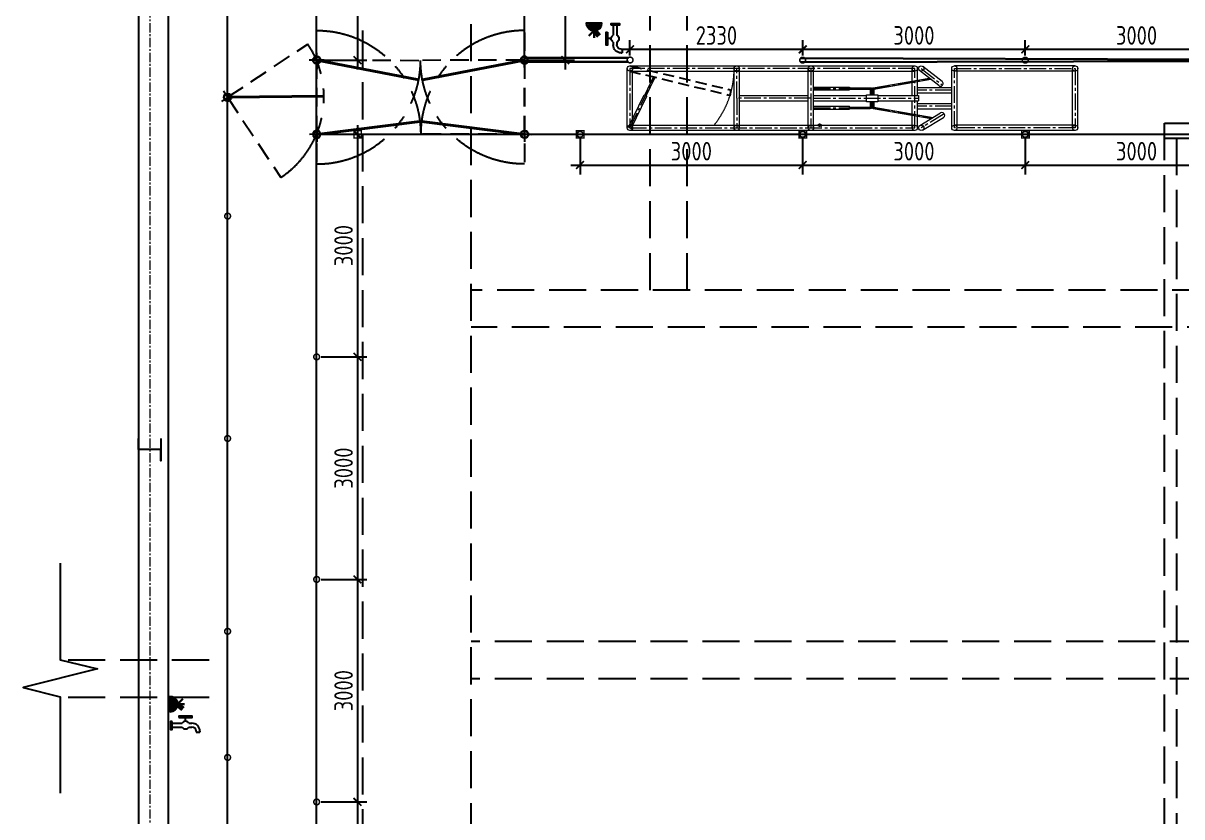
# Model space of a CAD drawing. Header units: millimetres. Extents: x 18087 to 88242, y 6810 to 56435.
# Drawn here: x 22017 to 37632, y 30135 to 40834 of the extents above; entities that cross this region are included whole.
import ezdxf

# ---------------------------------------------------------------- set-up
doc = ezdxf.new("R2010")
doc.units = ezdxf.units.MM
for name, pattern in [('CENTER', [2, 1.25, -0.25, 0.25, -0.25]), ('CENTER2', [1.125, 0.75, -0.125, 0.125, -0.125]), ('GOST2.303 4', [7, 5, -2, 0]), ('HIDDEN', [0.375, 0.25, -0.125])]:
    doc.linetypes.add(name, pattern=pattern)
for name, color, linetype, lineweight in [('_0', 7, 'Continuous', 25), ('axis 2', 40, 'CENTER', 9), ('dim', 4, 'Continuous', 20), ('Leader', 6, 'Continuous', 30)]:
    doc.layers.add(name, color=color, linetype=linetype, lineweight=lineweight)
for name, color, linetype in [('equipments', 4, 'Continuous'), ('sanitary', 4, 'Continuous'), ('Tehnologia', 4, 'Continuous'), ('Tehnologiya', 4, 'Continuous'), ('wall', 5, 'Continuous'), ('water', 4, 'Continuous')]:
    doc.layers.add(name, color=color, linetype=linetype)
doc.styles.add('GOST 2.304', font='CS_Gost2304.shx')
doc.dimstyles.new('SPDS$0', dxfattribs={"dimscale": 100, "dimtxt": 2.5, "dimasz": 1.5, "dimexe": 1.25, "dimexo": 0.625, "dimtad": 1, "dimdec": 0, "dimrnd": 0.001, "dimtxsty": 'GOST 2.304', "dimblk": 'ARCHTICK', "dimcen": 1.5, "dimdle": 1.25, "dimadec": 0, "dimazin": 2, "dimtfac": 0.75, "dimtdec": 0, "dimtmove": 1, "dimatfit": 0, "dimfxl": 1, "dimtolj": 1, "dimarcsym": 0})

# ---------------------------------------------------------------- blocks, each defined once
blk = doc.blocks.new('ring')
at = {"layer": 'Tehnologia', "const_width": 0.0205}
blk.add_lwpolyline([(-0.039, 0, 1), (0.039, 0, 1)], format="xyb", close=True, dxfattribs=at)
blk = doc.blocks.new('*U37')
at = {"layer": 'Tehnologiya', "ltscale": 100, "xscale": -1000, "yscale": 1000, "zscale": 1000, "rotation": 180}
blk.add_blockref('ring', (0, 0), dxfattribs=at)
blk = doc.blocks.new('_DOTBLANK')
at = {"color": 0, "linetype": 'ByBlock'}
blk.add_line((-0.5, 0), (-1, 0), dxfattribs=at)
blk.add_circle((0, 0), 0.5, dxfattribs=at)
blk = doc.blocks.new('A$C1BC315F6')
at = {"layer": 'Tehnologia', "linetype": 'ByBlock', "lineweight": 9, "ltscale": 0.09}
for p, q in [((-425, 829), (-425, 29)), ((-389, 865), (1238, 865)), ((-389, 793), (1238, 793)), ((-353, 829), (-353, 29)), ((1202, 829), (1202, 29)), ((1274, 829), (1274, 29)), ((1666, 859), (1386, 689)), ((1703, 798), (1424, 627)), ((1735, 829), (1735, 465)), ((1771, 865), (5611, 865)), ((5611, 793), (1771, 793)), ((1807, 829), (1807, 465)), ((3135, 829), (3135, 29)), ((3207, 829), (3207, 29)), ((4135, 829), (4135, 29)), ((4207, 829), (4207, 29)), ((5593, 837), (5382, 400)), ((5629, 820), (5418, 383)), ((5575, 829), (5575, 29)), ((5629, 820), (5593, 837)), ((5647, 829), (5647, 29)), ((2322, 551), (1524, 689)), ((2332, 569), (1550, 704)), ((1735, 571), (1274, 572)), ((1735, 499), (1274, 500)), ((2272, 477), (2422, 477)), ((2272, 382), (2272, 477)), ((2322, 569), (2342, 569)), ((2322, 477), (2322, 569)), ((2342, 477), (2342, 569)), ((2355, 569), (2375, 569)), ((2355, 477), (2355, 569)), ((2650, 569), (2375, 569)), ((2375, 477), (2375, 549)), ((2650, 549), (2375, 549)), ((2422, 477), (2422, 382)), ((2650, 579), (2650, 539)), ((3135, 579), (2650, 579)), ((3135, 539), (2650, 539)), ((3135, 579), (3135, 539)), ((1735, 359), (1274, 359)), ((1724, 393), (1724, 465)), ((2272, 465), (1724, 465)), ((2272, 393), (1724, 393)), ((1735, 393), (1735, 29)), ((1807, 393), (1807, 29)), ((2422, 382), (2272, 382)), ((2322, 289), (2322, 382)), ((2342, 289), (2342, 382)), ((2355, 289), (2355, 382)), ((2375, 309), (2375, 382)), ((3135, 465), (2422, 465)), ((3135, 393), (2422, 393)), ((2650, 279), (2650, 319)), ((3135, 319), (2650, 319)), ((3135, 279), (3135, 319)), ((4135, 465), (3207, 465)), ((4135, 393), (3207, 393)), ((5391, 396), (5272, 148)), ((5409, 387), (5292, 143)), ((5418, 383), (5382, 400)), ((1735, 287), (1274, 287)), ((1405, 203), (1662, 1)), ((1449, 260), (1707, 58)), ((2322, 307), (1557, 175)), ((2332, 289), (1578, 159)), ((2342, 289), (2322, 289)), ((2375, 289), (2355, 289)), ((2650, 309), (2375, 309)), ((2650, 289), (2375, 289)), ((3135, 279), (2650, 279)), ((-389, 65), (1238, 65)), ((4171, 65), (1771, 65)), ((5611, 65), (4171, 65)), ((-389, -7), (1238, -7)), ((4171, -7), (1771, -7)), ((5611, -7), (4171, -7))]:
    blk.add_line(p, q, dxfattribs=at)
at = {"layer": 'Tehnologia', "color": 3, "linetype": 'CENTER2', "lineweight": 9, "ltscale": 300}
for p, q in [((1374, 639), (1685, 829)), ((1771, 829), (1771, 29)), ((5611, 829), (1771, 829)), ((3171, 29), (3171, 829)), ((4171, 429), (4171, 829)), ((5611, 829), (5282, 146)), ((5611, 29), (5611, 829)), ((2332, 559), (1537, 697)), ((1274, 536), (1735, 535)), ((2332, 477), (2332, 559)), ((2365, 477), (2365, 559)), ((3135, 559), (2375, 559)), ((1274, 323), (1735, 323)), ((3135, 429), (1724, 429)), ((2332, 299), (2332, 382)), ((2365, 299), (2365, 382)), ((3171, 429), (4171, 429)), ((4171, 429), (4171, 29)), ((1685, 29), (1398, 254)), ((2332, 299), (1568, 167)), ((3135, 299), (2375, 299)), ((1771, 29), (5611, 29))]:
    blk.add_line(p, q, dxfattribs=at)
at = {"layer": 'Tehnologia', "color": 3, "linetype": 'CENTER', "lineweight": 9, "ltscale": 400}
for p, q in [((2365, 559), (2375, 559)), ((2375, 299), (2365, 299))]:
    blk.add_line(p, q, dxfattribs=at)
at = {"layer": 'Tehnologia', "color": 3, "linetype": 'HIDDEN', "ltscale": 600}
for p, q in [((5602, -6), (4242, 321)), ((4261, 391), (4245, 321)), ((5619, 64), (4261, 391))]:
    blk.add_line(p, q, dxfattribs=at)
at = {"layer": 'Tehnologia', "color": 3, "linetype": 'CENTER2', "lineweight": 9, "ltscale": 300}
blk.add_lwpolyline([(-389, 829), (1238, 829), (1238, 29), (-389, 29)], close=True, dxfattribs=at)
at = {"layer": 'Tehnologia', "linetype": 'ByBlock', "lineweight": 9, "ltscale": 0.09}
for centre in [(-389, 829), (1238, 829), (1685, 829), (1771, 829), (3171, 829), (4171, 829), (5611, 829), (-389, 29), (1238, 29), (1685, 29), (1771, 29), (3171, 29), (4171, 29), (5611, 29)]:
    blk.add_circle(centre, 36, dxfattribs=at)
at = {"layer": 'Tehnologia', "color": 3, "linetype": 'HIDDEN', "lineweight": 9, "ltscale": 20}
blk.add_arc((5420, 29), 1214, 141.0581, 178.3007, dxfattribs=at)
at = {"layer": 'Tehnologia', "linetype": 'ByBlock', "lineweight": 9, "ltscale": 0.09}
for centre, start, end in [((1405, 658), 121.3388, 301.3388), ((1427, 232), 51.9096, 231.9096)]:
    blk.add_arc(centre, 36, start, end, dxfattribs=at)
at = {"layer": 'equipments', "ltscale": 100, "xscale": 29.99999999998841, "yscale": 29.99999999998841, "zscale": 29.99999999998841, "rotation": 323.6248186932116}
blk.add_blockref('_DOTBLANK', (3054, 793), dxfattribs=at)
blk = doc.blocks.new('stand')
at = {"layer": 'Tehnologia', "ltscale": 1000}
h = blk.add_hatch(dxfattribs=at)
h.set_pattern_fill('ANSI31', color=3, style=0)
h.set_pattern_definition([(45, (-254466.792, -40933.069), (-2.24506403, 2.24506403), [])])
h.paths.add_polyline_path([(46, 0), (51, 0, 0.414214), (0, 51), (0, 46, -0.414214)])
h.paths.add_polyline_path([(51, 0), (46, 0, -0.414214), (0, -46), (0, -51, 0.414214)])
h.paths.add_polyline_path([(-46, 0), (-51, 0, 0.414214), (0, -51), (0, -46, -0.414214)])
h.paths.add_polyline_path([(-51, 0), (-46, 0, -0.414214), (0, 46), (0, 51, 0.414214)])
at = {"layer": 'Tehnologia', "color": 3}
for p, q in [((-100, 0), (100, 0)), ((0, -100), (0, 100))]:
    blk.add_line(p, q, dxfattribs=at)
at = {"layer": 'Tehnologia', "ltscale": 1000}
for radius in [51, 46]:
    blk.add_circle((0, 0), radius, dxfattribs=at)
blk = doc.blocks.new('*U509')
at = {"layer": 'Tehnologia', "color": 3, "linetype": 'HIDDEN', "ltscale": 1000}
for q in [(0, 1400), (1400, 0)]:
    blk.add_line((0, 0), q, dxfattribs=at)
at = {"layer": 'Tehnologia', "color": 0, "lineweight": 40, "ltscale": 1000}
blk.add_line((0, 0), (264, 1375), dxfattribs=at)
at = {"layer": 'Tehnologia', "color": 3, "linetype": 'CENTER', "ltscale": 800}
blk.add_arc((0, 0), 1400, 0, 90, dxfattribs=at)
at = {"layer": 'Tehnologia', "extrusion": (0, 0, -1), "xscale": -1, "zscale": -1, "rotation": 180}
blk.add_blockref('stand', (0, 0), dxfattribs=at)
blk = doc.blocks.new('*U508')
at = {"layer": 'Tehnologia', "color": 3, "linetype": 'HIDDEN', "ltscale": 1000}
for q in [(0, 1400), (1400, 0)]:
    blk.add_line((0, 0), q, dxfattribs=at)
at = {"layer": 'Tehnologia', "color": 0, "lineweight": 40, "ltscale": 1000}
blk.add_line((0, 0), (264, 1375), dxfattribs=at)
at = {"layer": 'Tehnologia', "color": 3, "linetype": 'CENTER', "ltscale": 800}
blk.add_arc((0, 0), 1400, 0, 90, dxfattribs=at)
at = {"layer": 'Tehnologia', "extrusion": (0, 0, -1), "xscale": -1, "zscale": -1, "rotation": 180}
blk.add_blockref('stand', (0, 0), dxfattribs=at)
blk = doc.blocks.new('*U507')
at = {"layer": 'Tehnologia', "color": 3, "linetype": 'HIDDEN', "ltscale": 1000}
for q in [(0, 1400), (1400, 0)]:
    blk.add_line((0, 0), q, dxfattribs=at)
at = {"layer": 'Tehnologia', "color": 0, "lineweight": 40, "ltscale": 1000}
blk.add_line((0, 0), (169, 1390), dxfattribs=at)
at = {"layer": 'Tehnologia', "color": 3, "linetype": 'CENTER', "ltscale": 800}
blk.add_arc((0, 0), 1400, 0, 90, dxfattribs=at)
at = {"layer": 'Tehnologia', "extrusion": (0, 0, -1), "xscale": -1, "zscale": -1, "rotation": 180}
blk.add_blockref('stand', (0, 0), dxfattribs=at)
blk = doc.blocks.new('*U510')
at = {"layer": 'Tehnologia', "color": 3, "linetype": 'HIDDEN', "ltscale": 1000}
for q in [(0, 1400), (1400, 0)]:
    blk.add_line((0, 0), q, dxfattribs=at)
at = {"layer": 'Tehnologia', "color": 0, "lineweight": 40, "ltscale": 1000}
blk.add_line((0, 0), (170, 1390), dxfattribs=at)
at = {"layer": 'Tehnologia', "color": 3, "linetype": 'CENTER', "ltscale": 800}
blk.add_arc((0, 0), 1400, 0, 90, dxfattribs=at)
at = {"layer": 'Tehnologia', "extrusion": (0, 0, -1), "xscale": -1, "zscale": -1, "rotation": 180}
blk.add_blockref('stand', (0, 0), dxfattribs=at)
blk = doc.blocks.new('*U511')
at = {"layer": 'Tehnologia', "color": 3, "linetype": 'HIDDEN', "ltscale": 1000}
for q in [(0, 1298), (1298, 0)]:
    blk.add_line((0, 0), q, dxfattribs=at)
at = {"layer": 'Tehnologia', "color": 0, "lineweight": 40, "ltscale": 1000}
blk.add_line((0, 0), (703, 1092), dxfattribs=at)
at = {"layer": 'Tehnologia', "color": 3, "linetype": 'CENTER', "ltscale": 800}
blk.add_arc((0, 0), 1298, 0, 90, dxfattribs=at)
at = {"layer": 'Tehnologia', "extrusion": (0, 0, -1), "xscale": -1, "zscale": -1, "rotation": 180}
blk.add_blockref('stand', (0, 0), dxfattribs=at)
blk = doc.blocks.new('_ARCHTICK')
at = {"color": 0, "linetype": 'ByBlock', "const_width": 0.15}
blk.add_lwpolyline([(-0.35, -0.35), (0.35, 0.35)], dxfattribs=at)
blk = doc.blocks.new('*D377')
at = {"layer": 'Defpoints', "color": 0, "ltscale": 125, "transparency": 16777216}
for p in [(35522, 39335, -5461), (38522, 39335, -5461), (38522, 38921)]:
    blk.add_point(p, dxfattribs=at)
at = {"layer": 'dim', "color": 0, "lineweight": -2, "ltscale": 125, "transparency": 16777216}
for p, q in [((35522, 39273), (35522, 38796)), ((38522, 39273), (38522, 38796)), ((35397, 38921), (38647, 38921))]:
    blk.add_line(p, q, dxfattribs=at)
at = {"layer": 'dim', "color": 0, "lineweight": -2, "ltscale": 125, "transparency": 16777216, "xscale": 150, "yscale": 150, "zscale": 150, "rotation": 180}
blk.add_blockref('_ARCHTICK', (35522, 38921), dxfattribs=at)
at = {"layer": 'dim', "color": 0, "lineweight": -2, "ltscale": 125, "transparency": 16777216, "xscale": 150, "yscale": 150, "zscale": 150}
blk.add_blockref('_ARCHTICK', (38522, 38921), dxfattribs=at)
at = {"layer": 'dim', "color": 0, "ltscale": 125, "transparency": 16777216, "insert": (37022, 39108), "char_height": 250, "attachment_point": 5, "style": 'GOST 2.304'}
blk.add_mtext('\\A1;3000', dxfattribs=at)
blk = doc.blocks.new('*D378')
at = {"layer": 'Defpoints', "color": 0, "ltscale": 125, "transparency": 16777216}
for p in [(32522, 39335, -5461), (35522, 39335, -5461), (35522, 38921)]:
    blk.add_point(p, dxfattribs=at)
at = {"layer": 'dim', "color": 0, "lineweight": -2, "ltscale": 125, "transparency": 16777216}
for p, q in [((32522, 39273), (32522, 38796)), ((35522, 39273), (35522, 38796)), ((32397, 38921), (35647, 38921))]:
    blk.add_line(p, q, dxfattribs=at)
at = {"layer": 'dim', "color": 0, "lineweight": -2, "ltscale": 125, "transparency": 16777216, "xscale": 150, "yscale": 150, "zscale": 150, "rotation": 180}
blk.add_blockref('_ARCHTICK', (32522, 38921), dxfattribs=at)
at = {"layer": 'dim', "color": 0, "lineweight": -2, "ltscale": 125, "transparency": 16777216, "xscale": 150, "yscale": 150, "zscale": 150}
blk.add_blockref('_ARCHTICK', (35522, 38921), dxfattribs=at)
at = {"layer": 'dim', "color": 0, "ltscale": 125, "transparency": 16777216, "insert": (34022, 39108), "char_height": 250, "attachment_point": 5, "style": 'GOST 2.304'}
blk.add_mtext('\\A1;3000', dxfattribs=at)
blk = doc.blocks.new('*D379')
at = {"layer": 'Defpoints', "color": 0, "ltscale": 125, "transparency": 16777216}
for p in [(29522, 39335, -5461), (32522, 39335, -5461), (32522, 38921)]:
    blk.add_point(p, dxfattribs=at)
at = {"layer": 'dim', "color": 0, "lineweight": -2, "ltscale": 125, "transparency": 16777216}
for p, q in [((29522, 39273), (29522, 38796)), ((32522, 39273), (32522, 38796)), ((29397, 38921), (32647, 38921))]:
    blk.add_line(p, q, dxfattribs=at)
at = {"layer": 'dim', "color": 0, "lineweight": -2, "ltscale": 125, "transparency": 16777216, "xscale": 150, "yscale": 150, "zscale": 150, "rotation": 180}
blk.add_blockref('_ARCHTICK', (29522, 38921), dxfattribs=at)
at = {"layer": 'dim', "color": 0, "lineweight": -2, "ltscale": 125, "transparency": 16777216, "xscale": 150, "yscale": 150, "zscale": 150}
blk.add_blockref('_ARCHTICK', (32522, 38921), dxfattribs=at)
at = {"layer": 'dim', "color": 0, "ltscale": 125, "transparency": 16777216, "insert": (31022, 39108), "char_height": 250, "attachment_point": 5, "style": 'GOST 2.304'}
blk.add_mtext('\\A1;3000', dxfattribs=at)
blk = doc.blocks.new('*D385')
at = {"layer": 'Defpoints', "color": 0, "ltscale": 125, "transparency": 16777216}
for p in [(35522, 40481), (35522, 40335, -5461), (38522, 40335, -5461)]:
    blk.add_point(p, dxfattribs=at)
at = {"layer": 'dim', "color": 0, "lineweight": -2, "ltscale": 125, "transparency": 16777216}
for p, q in [((35522, 40398), (35522, 40606)), ((38522, 40398), (38522, 40606)), ((38647, 40481), (35397, 40481))]:
    blk.add_line(p, q, dxfattribs=at)
at = {"layer": 'dim', "color": 0, "lineweight": -2, "ltscale": 125, "transparency": 16777216, "xscale": 150, "yscale": 150, "zscale": 150, "rotation": 180}
blk.add_blockref('_ARCHTICK', (35522, 40481), dxfattribs=at)
at = {"layer": 'dim', "color": 0, "lineweight": -2, "ltscale": 125, "transparency": 16777216, "xscale": 150, "yscale": 150, "zscale": 150}
blk.add_blockref('_ARCHTICK', (38522, 40481), dxfattribs=at)
at = {"layer": 'dim', "color": 0, "ltscale": 125, "transparency": 16777216, "insert": (37022, 40669), "char_height": 250, "attachment_point": 5, "style": 'GOST 2.304'}
blk.add_mtext('\\A1;3000', dxfattribs=at)
blk = doc.blocks.new('*D386')
at = {"layer": 'Defpoints', "color": 0, "ltscale": 125, "transparency": 16777216}
for p in [(32523, 40481), (32523, 40448), (35522, 40335, -5461)]:
    blk.add_point(p, dxfattribs=at)
at = {"layer": 'dim', "color": 0, "lineweight": -2, "ltscale": 125, "transparency": 16777216}
for p, q in [((32523, 40511), (32523, 40606)), ((35522, 40398), (35522, 40606)), ((35647, 40481), (32398, 40481))]:
    blk.add_line(p, q, dxfattribs=at)
at = {"layer": 'dim', "color": 0, "lineweight": -2, "ltscale": 125, "transparency": 16777216, "xscale": 150, "yscale": 150, "zscale": 150, "rotation": 180}
blk.add_blockref('_ARCHTICK', (32523, 40481), dxfattribs=at)
at = {"layer": 'dim', "color": 0, "lineweight": -2, "ltscale": 125, "transparency": 16777216, "xscale": 150, "yscale": 150, "zscale": 150}
blk.add_blockref('_ARCHTICK', (35522, 40481), dxfattribs=at)
at = {"layer": 'dim', "color": 0, "ltscale": 125, "transparency": 16777216, "insert": (34022, 40669), "char_height": 250, "attachment_point": 5, "style": 'GOST 2.304'}
blk.add_mtext('\\A1;3000', dxfattribs=at)
blk = doc.blocks.new('*D387')
at = {"layer": 'Defpoints', "color": 0, "ltscale": 125, "transparency": 16777216}
for p in [(30195, 40481), (30195, 40335), (32525, 40335)]:
    blk.add_point(p, dxfattribs=at)
at = {"layer": 'dim', "color": 0, "lineweight": -2, "ltscale": 125, "transparency": 16777216}
for p, q in [((30195, 40398), (30195, 40606)), ((32525, 40398), (32525, 40606)), ((32650, 40481), (30070, 40481))]:
    blk.add_line(p, q, dxfattribs=at)
at = {"layer": 'dim', "color": 0, "lineweight": -2, "ltscale": 125, "transparency": 16777216, "xscale": 150, "yscale": 150, "zscale": 150, "rotation": 180}
blk.add_blockref('_ARCHTICK', (30195, 40481), dxfattribs=at)
at = {"layer": 'dim', "color": 0, "lineweight": -2, "ltscale": 125, "transparency": 16777216, "xscale": 150, "yscale": 150, "zscale": 150}
blk.add_blockref('_ARCHTICK', (32525, 40481), dxfattribs=at)
at = {"layer": 'dim', "color": 0, "ltscale": 125, "transparency": 16777216, "insert": (31360, 40669), "char_height": 250, "attachment_point": 5, "style": 'GOST 2.304'}
blk.add_mtext('\\A1;2330', dxfattribs=at)
blk = doc.blocks.new('*D389')
at = {"layer": 'Defpoints', "color": 0, "ltscale": 125, "transparency": 16777216}
for p in [(26052, 39336), (25972, 36336), (26522, 36336)]:
    blk.add_point(p, dxfattribs=at)
at = {"layer": 'dim', "color": 0, "lineweight": -2, "ltscale": 125, "transparency": 16777216}
for p, q in [((26522, 39461), (26522, 36211)), ((26114, 39336), (26647, 39336)), ((26035, 36336), (26647, 36336))]:
    blk.add_line(p, q, dxfattribs=at)
at = {"layer": 'dim', "color": 0, "lineweight": -2, "ltscale": 125, "transparency": 16777216, "xscale": 150, "yscale": 150, "zscale": 150}
for p, rotation in [((26522, 39336), 90), ((26522, 36336), 270)]:
    blk.add_blockref('_ARCHTICK', p, dxfattribs=dict(at, rotation=rotation))
at = {"layer": 'dim', "color": 0, "ltscale": 125, "transparency": 16777216, "insert": (26335, 37836), "char_height": 250, "attachment_point": 5, "rotation": 90, "style": 'GOST 2.304'}
blk.add_mtext('\\A1;3000', dxfattribs=at)
blk = doc.blocks.new('*D390')
at = {"layer": 'Defpoints', "color": 0, "ltscale": 125, "transparency": 16777216}
for p in [(26052, 36336), (25972, 33336), (26522, 33336)]:
    blk.add_point(p, dxfattribs=at)
at = {"layer": 'dim', "color": 0, "lineweight": -2, "ltscale": 125, "transparency": 16777216}
for p, q in [((26522, 36461), (26522, 33211)), ((26114, 36336), (26647, 36336)), ((26035, 33336), (26647, 33336))]:
    blk.add_line(p, q, dxfattribs=at)
at = {"layer": 'dim', "color": 0, "lineweight": -2, "ltscale": 125, "transparency": 16777216, "xscale": 150, "yscale": 150, "zscale": 150}
for p, rotation in [((26522, 36336), 90), ((26522, 33336), 270)]:
    blk.add_blockref('_ARCHTICK', p, dxfattribs=dict(at, rotation=rotation))
at = {"layer": 'dim', "color": 0, "ltscale": 125, "transparency": 16777216, "insert": (26335, 34836), "char_height": 250, "attachment_point": 5, "rotation": 90, "style": 'GOST 2.304'}
blk.add_mtext('\\A1;3000', dxfattribs=at)
blk = doc.blocks.new('*D391')
at = {"layer": 'Defpoints', "color": 0, "ltscale": 125, "transparency": 16777216}
for p in [(25972, 33336), (25972, 30336), (26522, 30336)]:
    blk.add_point(p, dxfattribs=at)
at = {"layer": 'dim', "color": 0, "lineweight": -2, "ltscale": 125, "transparency": 16777216}
for p, q in [((26522, 33461), (26522, 30211)), ((26035, 33336), (26647, 33336)), ((26035, 30336), (26647, 30336))]:
    blk.add_line(p, q, dxfattribs=at)
at = {"layer": 'dim', "color": 0, "lineweight": -2, "ltscale": 125, "transparency": 16777216, "xscale": 150, "yscale": 150, "zscale": 150}
for p, rotation in [((26522, 33336), 90), ((26522, 30336), 270)]:
    blk.add_blockref('_ARCHTICK', p, dxfattribs=dict(at, rotation=rotation))
at = {"layer": 'dim', "color": 0, "ltscale": 125, "transparency": 16777216, "insert": (26335, 31836), "char_height": 250, "attachment_point": 5, "rotation": 90, "style": 'GOST 2.304'}
blk.add_mtext('\\A1;3000', dxfattribs=at)
blk = doc.blocks.new('*D392')
at = {"layer": 'Defpoints', "color": 0, "ltscale": 125, "transparency": 16777216}
for p in [(26052, 30336), (25972, 27936), (26522, 27936)]:
    blk.add_point(p, dxfattribs=at)
at = {"layer": 'dim', "color": 0, "lineweight": -2, "ltscale": 125, "transparency": 16777216}
for p, q in [((26522, 30461), (26522, 27811)), ((26114, 30336), (26647, 30336)), ((26035, 27936), (26647, 27936))]:
    blk.add_line(p, q, dxfattribs=at)
at = {"layer": 'dim', "color": 0, "lineweight": -2, "ltscale": 125, "transparency": 16777216, "xscale": 150, "yscale": 150, "zscale": 150}
for p, rotation in [((26522, 30336), 90), ((26522, 27936), 270)]:
    blk.add_blockref('_ARCHTICK', p, dxfattribs=dict(at, rotation=rotation))
at = {"layer": 'dim', "color": 0, "ltscale": 125, "transparency": 16777216, "insert": (26335, 29136), "char_height": 250, "attachment_point": 5, "rotation": 90, "style": 'GOST 2.304'}
blk.add_mtext('\\A1;2400', dxfattribs=at)
blk = doc.blocks.new('*D313')
at = {"layer": 'Defpoints', "color": 0, "ltscale": 125, "transparency": 16777216}
for p in [(26052, 43336), (25973, 40336), (26523, 40336)]:
    blk.add_point(p, dxfattribs=at)
at = {"layer": 'dim', "color": 0, "lineweight": -2, "ltscale": 125, "transparency": 16777216}
for p, q in [((26523, 43461), (26523, 40211)), ((26115, 43336), (26648, 43336)), ((26035, 40336), (26648, 40336))]:
    blk.add_line(p, q, dxfattribs=at)
at = {"layer": 'dim', "color": 0, "lineweight": -2, "ltscale": 125, "transparency": 16777216, "xscale": 150, "yscale": 150, "zscale": 150}
for p, rotation in [((26523, 43336), 90), ((26523, 40336), 270)]:
    blk.add_blockref('_ARCHTICK', p, dxfattribs=dict(at, rotation=rotation))
at = {"layer": 'dim', "color": 0, "ltscale": 125, "transparency": 16777216, "insert": (26335, 41836), "char_height": 250, "attachment_point": 5, "rotation": 90, "style": 'GOST 2.304'}
blk.add_mtext('\\A1;3000', dxfattribs=at)
blk = doc.blocks.new('*D317')
at = {"layer": 'Defpoints', "color": 0, "ltscale": 125, "transparency": 16777216}
for p in [(28852, 43336), (28773, 40336), (29323, 40336)]:
    blk.add_point(p, dxfattribs=at)
at = {"layer": 'dim', "color": 0, "lineweight": -2, "ltscale": 125, "transparency": 16777216}
for p, q in [((29323, 43461), (29323, 40211)), ((28915, 43336), (29448, 43336)), ((28835, 40336), (29448, 40336))]:
    blk.add_line(p, q, dxfattribs=at)
at = {"layer": 'dim', "color": 0, "lineweight": -2, "ltscale": 125, "transparency": 16777216, "xscale": 150, "yscale": 150, "zscale": 150}
for p, rotation in [((29323, 43336), 90), ((29323, 40336), 270)]:
    blk.add_blockref('_ARCHTICK', p, dxfattribs=dict(at, rotation=rotation))
at = {"layer": 'dim', "color": 0, "ltscale": 125, "transparency": 16777216, "insert": (29135, 41836), "char_height": 250, "attachment_point": 5, "rotation": 90, "style": 'GOST 2.304'}
blk.add_mtext('\\A1;3000', dxfattribs=at)
blk = doc.blocks.new('A$C15BF5101')
at = {"layer": 'Tehnologia', "color": 4, "linetype": 'GOST2.303 4', "ltscale": 100}
for p, q in [((-9083.6, 8400), (-9083.6, -6100)), ((-9081.1, 8400), (-8381.1, 8400)), ((-9081.1, 8200), (-8381.1, 8200)), ((-8915.2, 8200), (-8915.2, -5900))]:
    blk.add_line(p, q, dxfattribs=at)
at = {"layer": 'Tehnologia', "color": 4, "ltscale": 100}
blk.add_line((1447.1, 8250), (-20223, 8250), dxfattribs=at)
at = {"layer": 'Tehnologia', "color": 4, "ltscale": 100, "const_width": 20}
for points in [[(-19902.9, 8300), (-20002.9, 8300), (-20002.9, 8200), (-19902.9, 8200)], [(-16902.9, 8300), (-17002.9, 8300), (-17002.9, 8200), (-16902.9, 8200)], [(-13902.9, 8300), (-14002.9, 8300), (-14002.9, 8200), (-13902.9, 8200)], [(-10902.9, 8300), (-11002.9, 8300), (-11002.9, 8200), (-10902.9, 8200)]]:
    blk.add_lwpolyline(points, close=True, dxfattribs=at)
blk = doc.blocks.new('A$C33A255CA')
for points in [[(192, -72), (204, 0), (-204, 0)], [(192, -72), (-192, -72), (-204, 0)], [(144, -144), (192, -72), (-192, -72)], [(144, -144), (-144, -144), (-192, -72)], [(84, -192), (144, -144), (-144, -144)], [(84, -192), (-84, -192), (-144, -144)], [(0, -204), (84, -192), (-84, -192)]]:
    blk.add_hatch(color=0).paths.add_polyline_path(points)
at = {"color": 0, "lineweight": 70}
blk.add_line((0, -204), (-132, -348), dxfattribs=at)
at = {"color": 0}
for points in [[(192, -72), (204, 0), (-204, 0), (192, -72), (192, -72)], [(192, -72), (-192, -72), (-204, 0), (192, -72), (192, -72)], [(-204, 0), (-192, -72), (-144, -144), (-84, -192), (0, -204), (84, -192), (144, -144), (192, -72), (204, 0)], [(144, -144), (192, -72), (-192, -72), (144, -144), (144, -144)], [(144, -144), (-144, -144), (-192, -72), (144, -144), (144, -144)], [(84, -192), (144, -144), (-144, -144), (84, -192), (84, -192)], [(84, -192), (-84, -192), (-144, -144), (84, -192), (84, -192)], [(0, -204), (84, -192), (-84, -192), (0, -204), (0, -204)], [(0, -396), (0, -204), (144, -348)]]:
    blk.add_lwpolyline(points, dxfattribs=at)
blk = doc.blocks.new('A$C57A1179C')
at = {"layer": 'water', "color": 4}
for p, q in [((32, 41), (223, 41)), ((289, 81), (289, 151)), ((355, 41), (411, 41)), ((32, -32), (225, -32)), ((353, -32), (411, -32)), ((491, -112), (491, -133)), ((491, -133), (564, -133)), ((564, -112), (564, -133))]:
    blk.add_line(p, q, dxfattribs=at)
for points in [[(32, 78), (0, 78), (0, -78), (32, -78)], [(162, 151), (416, 151), (416, 179), (162, 179)]]:
    blk.add_lwpolyline(points, close=True, dxfattribs=at)
for centre, radius, start, end in [((289, 6), 74.8, 27.9999, 152.0001), ((411, -112), 153, 0, 90), ((289, 6), 74.8, 210.6235, 329.3765), ((411, -112), 80, 0, 90)]:
    blk.add_arc(centre, radius, start, end, dxfattribs=at)

msp = doc.modelspace()

# ---------------------------------------------------------------- linework, layer by layer
at = {"layer": '_0', "linetype": 'Continuous', "ltscale": 100}
msp.add_lwpolyline([(22517.1, 33553.4), (22517.1, 32253.2), (23017.1, 32128.2), (22017.1, 31878.2), (22517.1, 31753.2), (22517.1, 30453.1)], dxfattribs=at)
at = {"layer": 'axis 2', "ltscale": 100}
msp.add_line((23722.4, 53635.4), (23722.4, 8955.7), dxfattribs=at)
at = {"layer": 'equipments', "color": 0, "linetype": 'GOST2.303 4', "ltscale": 100}
for p, q in [((26592.8, 8036.6, -5024.3), (26592.9, 53550.5, -5461)), ((28052.9, 10920.5, -5461), (28052.9, 53550.5, -5915.3)), ((30466.5, 37235.5, 5461), (30466.5, 53235.4, 5461)), ((30966.5, 37235.5, 5461), (30966.5, 53235.4, 5461)), ((63204.3, 37235.5, -5461), (28052.9, 37235.5, -5461)), ((62704.3, 36735.5, -5461), (28052.9, 36735.5, -5461)), ((49872.5, 32496.5, -5461), (28052.9, 32496.5, -5461)), ((24522.4, 32245.5), (22548.2, 32245.5)), ((49872.5, 31996.5, -5461), (28052.9, 31996.5, -5461)), ((24522.4, 31745.5), (22517.1, 31745.5))]:
    msp.add_line(p, q, dxfattribs=at)
at = {"layer": 'sanitary', "lineweight": 30, "ltscale": 100}
for p, q in [((28772.6, 40368.3, -5461), (30173.1, 40368.5, -5461)), ((28772.6, 40311.3, -5461), (30173.1, 40311.5, -5461)), ((32495.6, 40306.6, -5461), (50548.9, 40363.7, -5461)), ((32495.6, 40363.6, -5461), (50548.9, 40306.7, -5461))]:
    msp.add_line(p, q, dxfattribs=at)
at = {"layer": 'Tehnologiya', "ltscale": 100}
for p, q in [((24772.4, 11554.3), (24772.4, 52984.9)), ((25972.4, 25135.1), (25972.4, 51943.5)), ((28772.6, 40296.6), (28772.6, 51943.5))]:
    msp.add_line(p, q, dxfattribs=at)
at = {"layer": 'wall', "ltscale": 125}
for p, q in [((23572.4, 53635.4), (23572.4, 10855.6)), ((23972.5, 53235.4), (23972.5, 11255.6))]:
    msp.add_line(p, q, dxfattribs=at)
at = {"layer": 'wall', "ltscale": 100, "elevation": 0}
msp.add_lwpolyline([(23872.4, 35235.5), (23872.4, 34935.5), (23872.4, 35085.5), (23572.4, 35085.5), (23572.4, 35235.5), (23572.4, 34935.5)], dxfattribs=at)

# ---------------------------------------------------------------- block references
at = {"layer": 'Leader', "lineweight": -2, "ltscale": 125, "xscale": -0.5, "yscale": 0.5, "zscale": 0.5}
msp.add_blockref('A$C33A255CA', (29710.4, 40835.5), dxfattribs=at)
at = {"layer": 'Leader', "lineweight": -2, "ltscale": 125, "xscale": 0.5, "yscale": 0.5, "zscale": 0.5, "rotation": 90.00000000000001}
msp.add_blockref('A$C33A255CA', (23995.3, 31654.7, -5461), dxfattribs=at)
at = {"layer": 'Tehnologiya', "ltscale": 100}
for name, p, rotation in [('*U511', (24772.6, 39835.5), 303.4714874306513), ('*U507', (28774.5, 39335.4), 89.8876003733914), ('*U508', (25972.8, 40335.6), 269.8876003733914)]:
    msp.add_blockref(name, p, dxfattribs=dict(at, rotation=rotation))
at = {"layer": 'Tehnologiya', "ltscale": 100, "xscale": -1}
for name, p, rotation in [('*U510', (25974.5, 39335.4), 270.1123996266086), ('*U509', (28772.6, 40335.6), 90.11239962660862)]:
    msp.add_blockref(name, p, dxfattribs=dict(at, rotation=rotation))
at = {"layer": 'Tehnologiya', "color": 0, "linetype": 'ByBlock', "lineweight": -2}
for p in [(28772.6, 40335.5), (30196.5, 40337.5), (32522.4, 40335.5, -5461), (35522.4, 40335.5, -5461), (29522.4, 39335.2, -5461), (32522.4, 39335.2, -5461), (35522.4, 39335.2, -5461)]:
    msp.add_blockref('*U37', p, dxfattribs=at)
at = {"layer": 'Tehnologiya', "color": 30, "linetype": 'Continuous', "rotation": 180}
msp.add_blockref('A$C1BC315F6', (35805.4, 40252.2), dxfattribs=at)
at = {"layer": 'Tehnologiya', "color": 4, "ltscale": 125}
msp.add_blockref('A$C15BF5101', (46477.8, 31085.2, -5461), dxfattribs=at)
at = {"layer": 'Tehnologiya', "ltscale": 100, "xscale": -1000, "yscale": 1000, "zscale": 1000, "rotation": 180}
for p in [(24772.4, 38233.3), (25972.4, 36335.5), (24772.4, 35235.5, 0), (25972.4, 33335.5), (24772.4, 32635.5, 0), (24772.4, 30935.5, 0), (25972.4, 30335.5)]:
    msp.add_blockref('ring', p, dxfattribs=at)
at = {"layer": 'water', "xscale": -0.7, "yscale": 0.7, "zscale": 0.7, "rotation": 90}
msp.add_blockref('A$C57A1179C', (29997.6, 40827.5), dxfattribs=at)
at = {"layer": 'water', "xscale": 0.7, "yscale": 0.7, "zscale": 0.7}
msp.add_blockref('A$C57A1179C', (24003.4, 31367.5, -5461), dxfattribs=at)

# ---------------------------------------------------------------- dimensions: what is measured, and where the dimension line sits
at = {"layer": 'dim', "ltscale": 125}
for base, p1, p2, picture, middle in [((26522.9, 40335.6), (26052.3, 43335.6), (25972.8, 40335.6), '*D313', (26335.4, 41835.6)), ((29322.7, 40335.6), (28852.1, 43335.6), (28772.6, 40335.6), '*D317', (29135.2, 41835.6)), ((26522.5, 36335.5), (26051.9, 39335.5), (25972.4, 36335.5), '*D389', (26335, 37835.5)), ((26522.5, 33335.5), (26051.9, 36335.5), (25972.4, 33335.5), '*D390', (26335, 34835.5)), ((26522.5, 30335.5), (25972.4, 33335.5), (25972.4, 30335.5), '*D391', (26335, 31835.5)), ((26522.5, 27935.5), (26051.9, 30335.5), (25972.4, 27935.5), '*D392', (26335, 29135.5))]:
    dim = msp.add_linear_dim(base=base, p1=p1, p2=p2, angle=90, dimstyle='SPDS$0', override={"dimblk1": 'ARCHTICK', "dimblk2": 'ARCHTICK', "dimsah": 1}, dxfattribs=at)
    dim.commit()
    dim.dimension.update_dxf_attribs({"geometry": picture, "text_midpoint": middle})
for base, p1, p2, picture, middle in [((30194.5, 40481.2), (32524.5, 40335.5), (30194.5, 40335.5), '*D387', (31359.5, 40668.7)), ((32522.5, 40481.2), (35522.4, 40335.5, -5461), (32522.5, 40448.2), '*D386', (34022.5, 40668.7)), ((35522.4, 40481.2), (38522.4, 40335.5, -5461), (35522.4, 40335.5, -5461), '*D385', (37022.4, 40668.7)), ((32522.4, 38920.9), (29522.4, 39335.2, -5461), (32522.4, 39335.2, -5461), '*D379', (31022.4, 39108.4)), ((35522.4, 38920.9), (32522.4, 39335.2, -5461), (35522.4, 39335.2, -5461), '*D378', (34022.4, 39108.4)), ((38522.4, 38920.9), (35522.4, 39335.2, -5461), (38522.4, 39335.2, -5461), '*D377', (37022.4, 39108.4))]:
    dim = msp.add_linear_dim(base=base, p1=p1, p2=p2, dimstyle='SPDS$0', override={"dimblk1": 'ARCHTICK', "dimblk2": 'ARCHTICK', "dimsah": 1}, dxfattribs=at)
    dim.commit()
    dim.dimension.update_dxf_attribs({"geometry": picture, "text_midpoint": middle})

doc.saveas('drawing.dxf')
